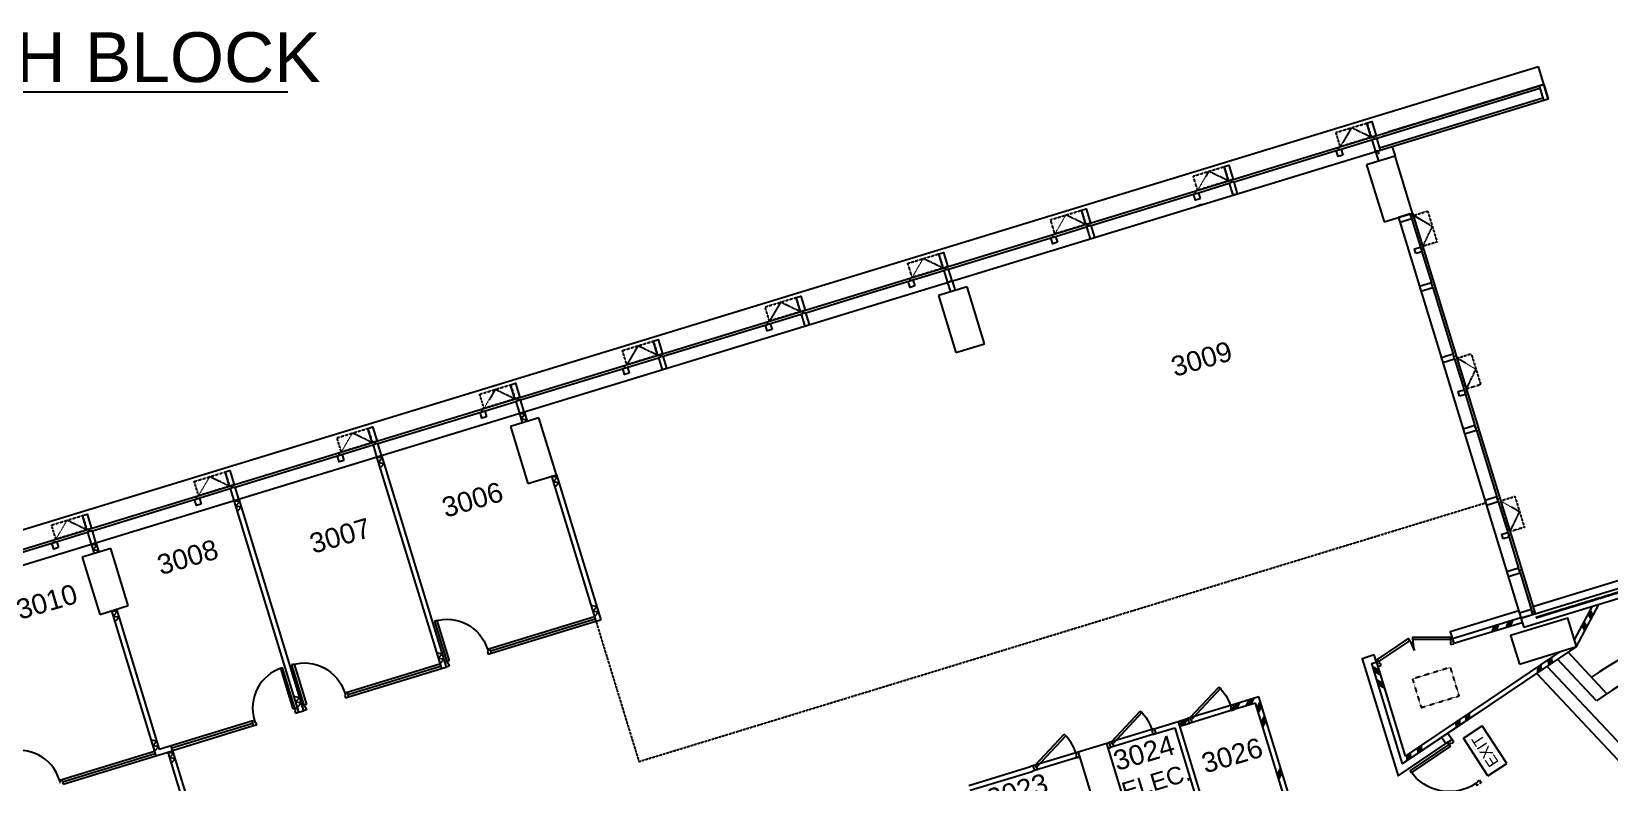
# Model space of a CAD drawing. Header units: millimetres. Extents: x 21381 to 114606, y 239 to 74283.
# Drawn here: x 38184 to 69904, y 59183 to 74283 of the extents above; entities that cross this region are included whole.
import ezdxf
from ezdxf.enums import TextEntityAlignment as Align

# ---------------------------------------------------------------- set-up
doc = ezdxf.new("R2010")
doc.units = ezdxf.units.MM
for name, pattern in [('HIDDEN', [9.525, 6.35, -3.175]), ('HIDDEN2', [4.7625, 3.175, -1.5875]), ('HIDDENX2', [0.75, 0.5, -0.25])]:
    doc.linetypes.add(name, pattern=pattern)
for name, color, linetype in [('DLN030_2', 8, 'Continuous'), ('DLN041_3', 8, 'Continuous'), ('DLN041__', 8, 'Continuous'), ('DLN061__', 8, 'Continuous'), ('DLN210__', 8, 'Continuous'), ('DLN220__', 8, 'Continuous'), ('DLN240__', 8, 'Continuous'), ('DLN280__', 8, 'Continuous'), ('DLN314__', 8, 'Continuous'), ('DLN325__', 8, 'Continuous'), ('DLN580__', 8, 'Continuous'), ('FIN', 8, 'Continuous'), ('FITDOOR', 8, 'Continuous')]:
    doc.layers.add(name, color=color, linetype=linetype)
doc.layers.get('DLN030_2').off()
doc.styles.add('ROMANS', font='swissl.ttf')
doc.styles.add('SWIS721LT750', font='swissl.ttf')

# ---------------------------------------------------------------- blocks, each defined once
blk = doc.blocks.new('WINDOW-OPEN')
at = {"layer": 'DLN314__', "linetype": 'HIDDEN2', "ltscale": 0.05}
blk.add_lwpolyline([(650, 0), (0, 0), (0, 300), (650, 300)], close=True, dxfattribs=at)
blk.add_lwpolyline([(650, 0), (325, 300), (0, 0)], dxfattribs=at)
blk = doc.blocks.new('210')
at = {"layer": 'DLN314__'}
blk.add_line((1350, -250), (1350, -300), dxfattribs=at)
blk.add_lwpolyline([(1300, -125), (1400, -125), (1400, -250), (1300, -250)], close=True, dxfattribs=at)
blk = doc.blocks.new('DR1CR2')
at = {"layer": 'FITDOOR'}
for p, q in [((-50, 0), (-50, -50)), ((-50, 0), (0, 0)), ((0, 0), (0, -25)), ((-62.5, -50), (-50, -50)), ((-62.5, -50), (-62.5, -100)), ((-62.5, -100), (0, -100)), ((-12, -25), (0, -25)), ((-12, -75), (0, -75)), ((0, -75), (0, -100))]:
    blk.add_line(p, q, dxfattribs=at)
blk = doc.blocks.new('DR1AD')
at = {"layer": 'FITDOOR'}
for p, q in [((-45, 1), (0, 1)), ((-45, 1), (-45, 0)), ((0, 0), (0, 1)), ((-45, 0), (0, 0))]:
    blk.add_line(p, q, dxfattribs=at)
blk = doc.blocks.new('DR1CL2')
at = {"layer": 'FITDOOR'}
for p, q in [((50, 0), (0, 0)), ((0, 0), (0, -25)), ((50, 0), (50, -50)), ((12, -25), (0, -25)), ((0, -75), (0, -100)), ((12, -75), (0, -75)), ((62.5, -100), (0, -100)), ((62.5, -50), (50, -50)), ((62.5, -50), (62.5, -100))]:
    blk.add_line(p, q, dxfattribs=at)
blk = doc.blocks.new('FSEX-V01')
at = {"layer": 'DLN580__'}
for p, q in [((0, 300), (0, 0)), ((0, 300), (600, 300)), ((600, 300), (600, 0)), ((0, 0), (600, 0))]:
    blk.add_line(p, q, dxfattribs=at)
at = {"layer": 'DLN580__', "style": 'ROMANS'}
blk.add_text('EXIT', height=150, dxfattribs=at).set_placement((300, 150), align=Align.MIDDLE)
blk = doc.blocks.new('DR1CD')
at = {"layer": 'FITDOOR'}
for p, q in [((0, 1), (45, 1)), ((0, 1), (0, 0)), ((45, 0), (45, 1)), ((0, 0), (45, 0))]:
    blk.add_line(p, q, dxfattribs=at)
blk = doc.blocks.new('DR1CM')
at = {"layer": 'FITDOOR'}
blk.add_arc((0, 0), 1, 0, 90, dxfattribs=at)
blk = doc.blocks.new('950 door')
at = {"layer": 'FITDOOR', "xscale": -950.0000000000001, "yscale": 950.0000000000001, "zscale": 950, "rotation": 197.0000000012496}
blk.add_blockref('DR1CM', (-220472, 55234), dxfattribs=at)
at = {"layer": 'FITDOOR', "xscale": -1, "rotation": 197.0000000012496}
for name, p in [('DR1CR2', (-219516, 55526)), ('DR1CL2', (-220520, 55219))]:
    blk.add_blockref(name, p, dxfattribs=at)
at = {"layer": 'FITDOOR', "xscale": -1, "yscale": 950.0000000000001, "rotation": 197.0000000012496}
blk.add_blockref('DR1CD', (-220472, 55234), dxfattribs=at)
blk = doc.blocks.new('1600 access door')
for p, q in [((-218317, 51857), (-218287, 51762)), ((-219847, 51390), (-219818, 51294))]:
    blk.add_line(p, q)
at = {"layer": 'DLN325__'}
for points in [[(-219177, 51822), (-219205, 51863), (-219828, 51445), (-219800, 51404)], [(-219114, 51841), (-219114, 51891), (-218364, 51893), (-218364, 51843)]]:
    blk.add_lwpolyline(points, close=True, dxfattribs=at)
for centre, start, end in [((-219870, 51370), 17.8494, 36.5621), ((-218287, 51854), 177.4379, 196.1506)]:
    blk.add_arc(centre, 828, start, end, dxfattribs=at)
at = {"layer": 'DLN325__', "extrusion": (2.48949e-66, 4.68204e-66, -1), "zscale": -1, "rotation": 342.9999951123227}
blk.add_blockref('DR1CL2', (218317, 51857), dxfattribs=at)
at = {"layer": 'DLN325__', "extrusion": (-4.68204e-66, 2.48949e-66, -1), "xscale": -1, "zscale": -1, "rotation": 343.0000048876466}
blk.add_blockref('DR1CL2', (219847, 51390), dxfattribs=at)

msp = doc.modelspace()

# ---------------------------------------------------------------- linework, layer by layer
msp.add_line((66748, 62070), (66778, 61974))
at = {"layer": 'DLN041__'}
msp.add_line((33903, 73068), (43333, 73068), dxfattribs=at)
at = {"layer": 'DLN061__'}
for p, q in [((48102, 66581), (47990, 66607)), ((48102, 66581), (48024, 66496)), ((48136, 66470), (48024, 66496)), ((48136, 66470), (48100, 66431)), ((45234, 65704), (45121, 65730)), ((45234, 65704), (45155, 65619)), ((45267, 65593), (45155, 65619)), ((45267, 65593), (45189, 65509)), ((48751, 65315), (48638, 65341)), ((48751, 65315), (48672, 65231)), ((48785, 65205), (48672, 65231)), ((48785, 65205), (48706, 65120)), ((42365, 64827), (42252, 64852)), ((42365, 64827), (42286, 64742)), ((42398, 64716), (42286, 64742)), ((42398, 64716), (42320, 64632)), ((39496, 63949), (39383, 63975)), ((39496, 63949), (39417, 63865)), ((39530, 63839), (39417, 63865)), ((39530, 63839), (39493, 63800)), ((39905, 62611), (39793, 62637)), ((39905, 62611), (39826, 62526)), ((39939, 62500), (39826, 62526)), ((39939, 62500), (39860, 62416)), ((49546, 62715), (49433, 62741)), ((49546, 62715), (49467, 62630)), ((49580, 62604), (49467, 62630)), ((49580, 62604), (49501, 62520)), ((69475, 62570), (69534, 62468)), ((69495, 62606), (69554, 62504)), ((69514, 62643), (69573, 62541)), ((67546, 62209), (67589, 62327)), ((67588, 62222), (67631, 62340)), ((67630, 62235), (67673, 62352)), ((67835, 62297), (67877, 62415)), ((67876, 62310), (67919, 62428)), ((67918, 62323), (67961, 62441)), ((69352, 62338), (69411, 62236)), ((69372, 62375), (69431, 62272)), ((69391, 62411), (69450, 62309)), ((46438, 61765), (46325, 61791)), ((46438, 61765), (46359, 61680)), ((46472, 61654), (46359, 61680)), ((46472, 61654), (46393, 61570)), ((68524, 61552), (68528, 61434)), ((68673, 61653), (68677, 61535)), ((68707, 61676), (68711, 61558)), ((68741, 61699), (68745, 61581)), ((65267, 61442), (65142, 61509)), ((65281, 61395), (65156, 61461)), ((65296, 61347), (65171, 61413)), ((65349, 61173), (65225, 61240)), ((68455, 61506), (68460, 61388)), ((68490, 61529), (68494, 61411)), ((43569, 60887), (43456, 60913)), ((65364, 61126), (65239, 61192)), ((65379, 61078), (65254, 61144)), ((43569, 60887), (43490, 60803)), ((43603, 60777), (43490, 60803)), ((43603, 60777), (43524, 60693)), ((62312, 60633), (62379, 60758)), ((62360, 60648), (62426, 60773)), ((62408, 60662), (62474, 60787)), ((62599, 60721), (62666, 60846)), ((62647, 60735), (62713, 60860)), ((62695, 60750), (62761, 60875)), ((62820, 60684), (62886, 60809)), ((62834, 60636), (62901, 60761)), ((62849, 60588), (62915, 60713)), ((61260, 60312), (61327, 60436)), ((61308, 60326), (61375, 60451)), ((61356, 60341), (61422, 60466)), ((62907, 60397), (62974, 60522)), ((62922, 60349), (62988, 60474)), ((62937, 60301), (63003, 60426)), ((66819, 60402), (66824, 60285)), ((66819, 60402), (66824, 60285)), ((66819, 60402), (66824, 60285)), ((66854, 60425), (66858, 60308)), ((66854, 60425), (66858, 60308)), ((66854, 60425), (66858, 60308)), ((66888, 60449), (66892, 60331)), ((66888, 60449), (66892, 60331)), ((66888, 60449), (66892, 60331)), ((67012, 60532), (67016, 60415)), ((67047, 60556), (67051, 60438)), ((67081, 60579), (67085, 60461)), ((40700, 60010), (40588, 60036)), ((40700, 60010), (40621, 59926)), ((40734, 59900), (40621, 59926)), ((40734, 59900), (40655, 59815)), ((41036, 59767), (40923, 59793)), ((41036, 59767), (40957, 59682)), ((41070, 59657), (40957, 59682)), ((41070, 59657), (40991, 59572)), ((65830, 59735), (65834, 59617)), ((65864, 59758), (65868, 59640)), ((65898, 59781), (65902, 59663)), ((66047, 59882), (66051, 59764)), ((66081, 59905), (66086, 59787)), ((66116, 59928), (66120, 59810)), ((63229, 59345), (63295, 59470)), ((63244, 59297), (63310, 59422)), ((63258, 59249), (63325, 59374))]:
    msp.add_line(p, q, dxfattribs=at)
at = {"layer": 'DLN210__'}
for p, q in [((34881, 63310), (68476, 73581)), ((68675, 72931), (68476, 73581)), ((35088, 62976), (68587, 73218)), ((64509, 71918), (68506, 73141)), ((68587, 73218), (68675, 72931)), ((35080, 62660), (68675, 72931)), ((65284, 71946), (68565, 72949)), ((62357, 71261), (64413, 71889)), ((64486, 71650), (64582, 71679)), ((61640, 71041), (62261, 71231)), ((59488, 70383), (61544, 71012)), ((61713, 70802), (61617, 70773)), ((65661, 70545), (68123, 62490)), ((65900, 70618), (66104, 69949)), ((65947, 70633), (68410, 62578)), ((57958, 69916), (58675, 70135)), ((58771, 70164), (59393, 70354)), ((56619, 69506), (57958, 69916)), ((66134, 69853), (66324, 69232)), ((55089, 69039), (56524, 69477)), ((53750, 68629), (55089, 69039)), ((66353, 69136), (66762, 67797)), ((50881, 67752), (53655, 68600)), ((48013, 66875), (50786, 67723)), ((66791, 67702), (66981, 67080)), ((67011, 66984), (67201, 66363)), ((45144, 65998), (47917, 66846)), ((67230, 66267), (67639, 64928)), ((42275, 65121), (45048, 65969)), ((39406, 64244), (42179, 65092)), ((67669, 64833), (67859, 64211)), ((68124, 62489), (74908, 64563)), ((35102, 62928), (39310, 64214)), ((67888, 64115), (68078, 63494)), ((75025, 64390), (68182, 62298)), ((68107, 63398), (68362, 62563)), ((68123, 62490), (66748, 62070)), ((68152, 62395), (66778, 61974))]:
    msp.add_line(p, q, dxfattribs=at)
at = {"layer": 'DLN210__', "linetype": 'HIDDEN', "ltscale": 0.2}
msp.add_line((68587, 73218), (65450, 72259), dxfattribs=at)
at = {"layer": 'DLN210__', "linetype": 'HIDDENX2'}
for points in [[(68431, 62509), (76679, 65031), (81723, 57553), (76890, 51584)], [(68434, 62496), (76643, 65006), (81687, 57528), (76880, 51592)]]:
    msp.add_lwpolyline(points, dxfattribs=at)
at = {"layer": 'DLN220__'}
for p, q in [((65203, 71869), (65262, 71678)), ((65538, 71972), (65597, 71780)), ((56597, 69238), (56655, 69047)), ((56692, 69267), (56751, 69076)), ((48086, 66636), (48144, 66445)), ((47990, 66607), (48048, 66415)), ((45121, 65730), (46422, 61474)), ((45217, 65759), (46518, 61503)), ((48734, 65370), (49626, 62453)), ((48638, 65341), (49530, 62424)), ((42252, 64852), (43553, 60597)), ((42348, 64882), (43649, 60626)), ((39383, 63975), (39442, 63784)), ((39479, 64005), (39537, 63813)), ((39793, 62637), (40684, 59720)), ((39888, 62666), (40751, 59845)), ((47397, 61877), (49501, 62520)), ((68123, 62490), (68182, 62299)), ((68123, 62490), (68182, 62299)), ((69199, 62050), (69554, 62717)), ((69240, 61915), (69689, 62759)), ((47412, 61829), (49515, 62472)), ((47426, 61781), (49530, 62424)), ((49530, 62424), (49626, 62453)), ((47397, 61877), (47426, 61781)), ((69240, 61915), (65740, 59554)), ((66873, 62003), (66778, 61974)), ((44528, 61000), (46393, 61570)), ((65123, 61573), (65218, 61602)), ((65123, 61573), (65740, 59554)), ((65218, 61602), (65796, 59712)), ((68913, 61815), (68100, 61266)), ((44543, 60952), (46407, 61522)), ((44557, 60904), (46422, 61474)), ((46422, 61474), (46518, 61503)), ((68100, 61266), (67478, 60847)), ((68100, 61266), (67478, 60847)), ((44528, 61000), (44557, 60904)), ((62857, 60904), (62331, 60743)), ((63471, 58896), (62857, 60904)), ((43553, 60597), (43649, 60626)), ((62331, 60743), (61422, 60466)), ((62360, 60648), (61452, 60370)), ((62331, 60743), (62360, 60648)), ((62790, 60779), (62360, 60648)), ((63346, 58962), (62790, 60779)), ((67534, 60764), (65740, 59554)), ((67478, 60847), (65796, 59712)), ((67478, 60847), (65796, 59712)), ((42615, 60415), (40990, 59918)), ((42630, 60367), (41004, 59870)), ((42645, 60319), (41019, 59822)), ((42615, 60415), (42645, 60319)), ((60753, 60261), (61231, 60407)), ((60782, 60165), (61165, 60282)), ((61165, 60282), (61720, 58465)), ((61231, 60407), (61845, 58399)), ((61260, 60312), (61452, 60370)), ((61422, 60466), (61452, 60370)), ((61422, 60466), (61452, 60370)), ((65740, 59554), (67232, 60560)), ((59797, 59969), (59844, 59983)), ((60753, 60261), (59844, 59983)), ((59844, 59983), (59874, 59888)), ((59844, 59983), (59874, 59888)), ((60782, 60165), (59874, 59888)), ((60753, 60261), (60782, 60165)), ((66532, 60088), (66616, 59963)), ((66740, 60047), (66616, 59963)), ((66656, 60172), (66740, 60047)), ((38790, 59245), (40655, 59815)), ((38805, 59198), (40670, 59768)), ((38819, 59150), (40684, 59720)), ((40684, 59720), (41019, 59822)), ((40990, 59918), (40751, 59845)), ((40923, 59793), (41479, 57976)), ((41019, 59822), (40990, 59918)), ((41019, 59822), (41574, 58005)), ((59223, 59793), (58314, 59515)), ((59252, 59698), (58344, 59420)), ((59223, 59793), (59252, 59698)), ((59826, 59873), (59874, 59888)), ((57023, 59121), (58267, 59501)), ((57053, 59025), (58296, 59405)), ((58314, 59515), (58267, 59501)), ((58344, 59420), (58296, 59405)), ((58314, 59515), (58344, 59420)), ((58314, 59515), (58344, 59420)), ((38790, 59245), (38819, 59150))]:
    msp.add_line(p, q, dxfattribs=at)
at = {"layer": 'DLN220__', "linetype": 'HIDDEN', "ltscale": 0.15}
for p, q in [((50393, 59603), (67415, 64807)), ((49530, 62424), (50393, 59603))]:
    msp.add_line(p, q, dxfattribs=at)
at = {"layer": 'DLN220__'}
msp.add_lwpolyline([(61231, 60407), (61422, 60466)], dxfattribs=at)
at = {"layer": 'DLN240__'}
msp.add_line((69821, 60944), (69644, 60825), dxfattribs=at)
for points in [[(69644, 60825), (68861, 61659)], [(69854, 60966), (69071, 61800)], [(70888, 58769), (68441, 61375)], [(70266, 59797), (68651, 61517)]]:
    msp.add_lwpolyline(points, dxfattribs=at)
at = {"layer": 'DLN240__', "linetype": 'HIDDENX2', "ltscale": 0.1}
msp.add_lwpolyline([(66884, 60923), (66709, 61497), (65944, 61263), (66119, 60689)], close=True, dxfattribs=at)
at = {"layer": 'DLN240__'}
for radius, start, end in [(10150, 88.9499, 124.1815), (9700, 88.9104, 124.1899)]:
    msp.add_arc((75245, 52902), radius, start, end, dxfattribs=at)
at = {"layer": 'DLN280__'}
for p, q in [((65597, 71780), (65023, 71605)), ((65947, 70633), (65597, 71780)), ((65023, 71605), (65374, 70457)), ((65374, 70457), (65947, 70633)), ((56990, 69149), (56416, 68974)), ((56416, 68974), (56767, 67826)), ((57341, 68002), (56990, 69149)), ((56767, 67826), (57341, 68002)), ((48383, 66518), (47809, 66342)), ((47809, 66342), (48160, 65195)), ((48734, 65370), (48383, 66518)), ((48160, 65195), (48734, 65370)), ((39776, 63886), (39203, 63711)), ((40127, 62739), (39776, 63886)), ((39203, 63711), (39553, 62563)), ((39553, 62563), (40127, 62739)), ((69065, 62488), (67917, 62138)), ((69240, 61915), (69065, 62488)), ((59797, 59969), (59223, 59793)), ((60148, 58821), (59797, 59969)), ((59223, 59793), (59574, 58646))]:
    msp.add_line(p, q, dxfattribs=at)
msp.add_lwpolyline([(68093, 61564), (69240, 61915), (69065, 62488), (67917, 62138)], close=True, dxfattribs=at)
at = {"layer": 'DLN314__'}
for p, q in [((65116, 72156), (65211, 72186)), ((65178, 72123), (65164, 72171)), ((65350, 72176), (65417, 72196)), ((64461, 71904), (64446, 71952)), ((65251, 71884), (65184, 71863)), ((65272, 71816), (65251, 71884)), ((61592, 71027), (61577, 71075)), ((62247, 71279), (62342, 71308)), ((62309, 71246), (62295, 71294)), ((62430, 71022), (62335, 70992)), ((59474, 70431), (59378, 70402)), ((65914, 70570), (65962, 70585)), ((58723, 70150), (58708, 70197)), ((59440, 70369), (59426, 70417)), ((59466, 70115), (59561, 70144)), ((66119, 69901), (66167, 69916)), ((56509, 69525), (56605, 69554)), ((56571, 69492), (56557, 69540)), ((55854, 69272), (55840, 69320)), ((56692, 69267), (56597, 69238)), ((66338, 69184), (66386, 69198)), ((53640, 68648), (53736, 68677)), ((53703, 68615), (53688, 68662)), ((50867, 67800), (50771, 67771)), ((50834, 67738), (50819, 67785)), ((66777, 67749), (66825, 67764)), ((50859, 67484), (50955, 67513)), ((66996, 67032), (67044, 67047)), ((47247, 66641), (47233, 66689)), ((47998, 66923), (47902, 66894)), ((47965, 66860), (47950, 66908)), ((47990, 66607), (48086, 66636)), ((67215, 66315), (67263, 66330)), ((45129, 66046), (45033, 66016)), ((45096, 65983), (45081, 66031)), ((44379, 65764), (44364, 65812)), ((42260, 65169), (42164, 65139)), ((42227, 65106), (42212, 65154)), ((41510, 64887), (41495, 64935)), ((42252, 64852), (42348, 64882)), ((67654, 64880), (67702, 64895)), ((39391, 64291), (39296, 64262)), ((39358, 64229), (39343, 64277)), ((67873, 64163), (67921, 64178)), ((38641, 64010), (38626, 64058)), ((39383, 63975), (39479, 64005)), ((68092, 63446), (68140, 63461)), ((68348, 62611), (68396, 62626))]:
    msp.add_line(p, q, dxfattribs=at)
for points in [[(68579, 72901), (68675, 72931), (68587, 73218), (68492, 73188)], [(65028, 72443), (65124, 72472), (65211, 72186), (65116, 72156)], [(65203, 71869), (65299, 71899), (65226, 72138), (65130, 72108)], [(64545, 71799), (64450, 71770), (64413, 71889), (64509, 71918)], [(62159, 71566), (62255, 71595), (62342, 71308), (62247, 71279)], [(62335, 70992), (62430, 71022), (62357, 71261), (62261, 71231)], [(61676, 70922), (61581, 70893), (61544, 71012), (61640, 71041)], [(59290, 70689), (59386, 70718), (59474, 70431), (59378, 70402)], [(65661, 70545), (65690, 70450), (65929, 70523), (65900, 70618)], [(58807, 70045), (58712, 70015), (58675, 70135), (58771, 70164)], [(59466, 70115), (59561, 70144), (59488, 70383), (59393, 70354)], [(56421, 69812), (56517, 69841), (56605, 69554), (56509, 69525)], [(66014, 69817), (65985, 69912), (66104, 69949), (66134, 69853)], [(56597, 69238), (56692, 69267), (56619, 69506), (56524, 69477)], [(55939, 69168), (55843, 69138), (55806, 69258), (55902, 69287)], [(66085, 69159), (66114, 69063), (66353, 69136), (66324, 69232)], [(53552, 68935), (53648, 68964), (53736, 68677), (53640, 68648)], [(53728, 68361), (53823, 68390), (53750, 68629), (53655, 68600)], [(50683, 68058), (50779, 68087), (50867, 67800), (50771, 67771)], [(50859, 67484), (50955, 67513), (50881, 67752), (50786, 67723)], [(66523, 67724), (66552, 67628), (66791, 67702), (66762, 67797)], [(47815, 67180), (47910, 67210), (47998, 66923), (47902, 66894)], [(66891, 66948), (66862, 67043), (66981, 67080), (67011, 66984)], [(47332, 66536), (47236, 66507), (47200, 66627), (47295, 66656)], [(47990, 66607), (48086, 66636), (48013, 66875), (47917, 66846)], [(44946, 66303), (45041, 66333), (45129, 66046), (45033, 66016)], [(66962, 66290), (66991, 66194), (67230, 66267), (67201, 66363)], [(45121, 65730), (45217, 65759), (45144, 65998), (45048, 65969)], [(44463, 65659), (44367, 65630), (44331, 65749), (44426, 65779)], [(42077, 65426), (42172, 65456), (42260, 65169), (42164, 65139)], [(42252, 64852), (42348, 64882), (42275, 65121), (42179, 65092)], [(41594, 64782), (41498, 64753), (41462, 64872), (41557, 64902)], [(67400, 64855), (67429, 64760), (67669, 64833), (67639, 64928)], [(39208, 64549), (39303, 64578), (39391, 64291), (39296, 64262)], [(39383, 63975), (39479, 64005), (39406, 64244), (39310, 64214)], [(67768, 64079), (67739, 64175), (67859, 64211), (67888, 64115)], [(38725, 63905), (38629, 63876), (38593, 63995), (38689, 64024)], [(67839, 63421), (67868, 63325), (68107, 63398), (68078, 63494)], [(68094, 62586), (68123, 62490), (68362, 62563), (68333, 62659)]]:
    msp.add_lwpolyline(points, close=True, dxfattribs=at)
at = {"layer": 'DLN314__', "linetype": 'HIDDEN2', "ltscale": 0.05}
for points in [[(65116, 72156), (64494, 71966), (64406, 72253), (65028, 72443)], [(62247, 71279), (61625, 71089), (61538, 71376), (62159, 71566)], [(59378, 70402), (58756, 70212), (58669, 70499), (59290, 70689)], [(66152, 69963), (65962, 70585), (66249, 70673), (66439, 70051)], [(56509, 69525), (55887, 69335), (55800, 69622), (56421, 69812)], [(67029, 67095), (66839, 67716), (67126, 67804), (67316, 67182)], [(47902, 66894), (47281, 66704), (47193, 66990), (47815, 67180)], [(45033, 66016), (44412, 65826), (44324, 66113), (44946, 66303)], [(42164, 65139), (41543, 64949), (41455, 65236), (42077, 65426)], [(67906, 64226), (67716, 64847), (68003, 64935), (68193, 64313)], [(39296, 64262), (38674, 64072), (38586, 64359), (39208, 64549)]]:
    msp.add_lwpolyline(points, close=True, dxfattribs=at)
for points in [[(65116, 72156), (64717, 72348), (64494, 71966)], [(62247, 71279), (61848, 71471), (61625, 71089)], [(59378, 70402), (58979, 70594), (58756, 70212)], [(66152, 69963), (66344, 70362), (65962, 70585)], [(56509, 69525), (56110, 69717), (55887, 69335)], [(67029, 67095), (67221, 67493), (66839, 67716)], [(47902, 66894), (47504, 67085), (47281, 66704)], [(45033, 66016), (44635, 66208), (44412, 65826)], [(42164, 65139), (41766, 65331), (41543, 64949)], [(67906, 64226), (68098, 64624), (67716, 64847)], [(39296, 64262), (38897, 64454), (38674, 64072)]]:
    msp.add_lwpolyline(points, dxfattribs=at)
at = {"layer": 'DLN325__'}
msp.add_arc((58362, 59530), 850, 17, 47, dxfattribs=at)
at = {"layer": 'DLN325__', "extrusion": (0, 0, -1)}
for centre in [(61470, 60480), (59892, 59998)]:
    msp.add_ellipse(centre, major_axis=(601, 601), ratio=1, start_param=-0.034907, end_param=0.488692, dxfattribs=at)
at = {"layer": 'FIN'}
msp.add_line((65218, 61602), (65174, 61746), dxfattribs=at)
for points in [[(68367, 62720), (76942, 65342), (82111, 57679), (77047, 51427), (73112, 48567)], [(68079, 62634), (66704, 62213), (66748, 62070)], [(65174, 61746), (64935, 61672), (65656, 59316), (66736, 60044)]]:
    msp.add_lwpolyline(points, dxfattribs=at)
at = {"layer": 'FITDOOR'}
for p, q in [((46331, 62440), (46288, 62426)), ((46536, 61614), (46288, 62426)), ((46331, 62440), (46579, 61627)), ((47349, 61862), (47397, 61877)), ((47349, 61862), (47364, 61814)), ((47397, 61877), (47404, 61853)), ((43462, 61562), (43419, 61549)), ((43667, 60736), (43419, 61549)), ((43462, 61562), (43710, 60750)), ((46536, 61614), (46489, 61599)), ((46489, 61599), (46496, 61575)), ((46507, 61579), (46496, 61575)), ((46579, 61627), (46536, 61614)), ((46536, 61614), (46551, 61566)), ((46563, 61569), (46551, 61566)), ((46563, 61569), (46578, 61522)), ((47352, 61811), (47364, 61814)), ((47352, 61811), (47366, 61763)), ((47366, 61763), (47426, 61781)), ((47393, 61849), (47404, 61853)), ((47407, 61801), (47419, 61805)), ((47419, 61805), (47426, 61781)), ((43185, 61478), (43228, 61491)), ((43185, 61478), (43433, 60665)), ((43476, 60678), (43228, 61491)), ((46522, 61531), (46510, 61527)), ((46510, 61527), (46518, 61503)), ((46578, 61522), (46518, 61503)), ((44480, 60985), (44528, 61000)), ((44480, 60985), (44495, 60937)), ((44483, 60933), (44495, 60937)), ((44483, 60933), (44498, 60886)), ((44498, 60886), (44557, 60904)), ((44524, 60972), (44535, 60976)), ((44528, 61000), (44535, 60976)), ((44539, 60924), (44550, 60928)), ((44550, 60928), (44557, 60904)), ((43433, 60665), (43476, 60678)), ((43476, 60678), (43524, 60693)), ((43476, 60678), (43491, 60630)), ((43479, 60626), (43491, 60630)), ((43479, 60626), (43493, 60579)), ((43493, 60579), (43553, 60597)), ((43520, 60665), (43531, 60669)), ((43524, 60693), (43531, 60669)), ((43534, 60617), (43546, 60621)), ((43546, 60621), (43553, 60597)), ((43667, 60736), (43620, 60722)), ((43620, 60722), (43627, 60698)), ((43638, 60701), (43627, 60698)), ((43653, 60654), (43642, 60650)), ((43642, 60650), (43649, 60626)), ((43709, 60644), (43649, 60626)), ((43710, 60750), (43667, 60736)), ((43667, 60736), (43682, 60689)), ((43694, 60692), (43682, 60689)), ((43694, 60692), (43709, 60644)), ((59892, 59998), (60472, 60619)), ((60505, 60589), (59925, 59967)), ((60505, 60589), (60472, 60619)), ((42663, 60429), (42615, 60415)), ((42615, 60415), (42623, 60391)), ((42634, 60394), (42623, 60391)), ((42649, 60347), (42637, 60343)), ((42637, 60343), (42645, 60319)), ((42704, 60337), (42645, 60319)), ((42663, 60429), (42678, 60382)), ((42690, 60385), (42678, 60382)), ((42690, 60385), (42704, 60337)), ((58362, 59530), (58942, 60152)), ((58975, 60121), (58395, 59499)), ((58975, 60121), (58942, 60152)), ((59892, 59998), (59844, 59983)), ((59844, 59983), (59852, 59959)), ((59863, 59963), (59852, 59959)), ((59925, 59967), (59892, 59998)), ((59892, 59998), (59907, 59950)), ((59919, 59954), (59907, 59950)), ((59919, 59954), (59933, 59906)), ((60705, 60246), (60753, 60261)), ((60705, 60246), (60720, 60199)), ((60708, 60195), (60720, 60199)), ((60708, 60195), (60722, 60147)), ((60722, 60147), (60782, 60165)), ((60749, 60234), (60760, 60237)), ((60753, 60261), (60760, 60237)), ((60763, 60186), (60775, 60189)), ((60775, 60189), (60782, 60165)), ((59175, 59779), (59223, 59793)), ((59175, 59779), (59190, 59731)), ((59178, 59727), (59190, 59731)), ((59178, 59727), (59192, 59679)), ((59192, 59679), (59252, 59698)), ((59219, 59766), (59230, 59769)), ((59223, 59793), (59230, 59769)), ((59233, 59718), (59245, 59721)), ((59245, 59721), (59252, 59698)), ((59878, 59915), (59866, 59911)), ((59866, 59911), (59874, 59888)), ((59933, 59906), (59874, 59888)), ((58362, 59530), (58314, 59515)), ((58314, 59515), (58322, 59492)), ((58333, 59495), (58322, 59492)), ((58348, 59447), (58336, 59444)), ((58336, 59444), (58344, 59420)), ((58403, 59438), (58344, 59420)), ((58395, 59499), (58362, 59530)), ((58362, 59530), (58377, 59482)), ((58389, 59486), (58377, 59482)), ((58389, 59486), (58403, 59438)), ((38742, 59231), (38790, 59245)), ((38742, 59231), (38757, 59183)), ((38745, 59179), (38757, 59183)), ((38786, 59218), (38798, 59221)), ((38790, 59245), (38798, 59221))]:
    msp.add_line(p, q, dxfattribs=at)
msp.add_arc((37930, 58982), 850, 17, 107, dxfattribs=at)
at = {"layer": 'FITDOOR', "extrusion": (0, 0, -1)}
for centre in [(46536, 61614), (43667, 60736)]:
    msp.add_ellipse(centre, major_axis=(601, 601), ratio=1, start_param=-1.082104, end_param=0.488692, dxfattribs=at)
at = {"layer": 'FITDOOR'}
msp.add_ellipse((43476, 60678), major_axis=(-834, 162), ratio=1, start_param=-1.082104, end_param=0.488692, dxfattribs=at)

# ---------------------------------------------------------------- block references
at = {"layer": 'DLN030_2', "rotation": 286.999999999218}
msp.add_blockref('950 door', (78324, -167038), dxfattribs=at)
at = {"layer": 'DLN220__'}
msp.add_blockref('1600 access door', (285065, 10212), dxfattribs=at)
at = {"layer": 'DLN314__'}
for name, p, rotation in [('WINDOW-OPEN', (53018, 68458), 17.00000000081265), ('210', (54349, 68551), 197.0000000000153), ('WINDOW-OPEN', (50150, 67581), 17.00000000081265), ('210', (51480, 67674), 197.0000000000153)]:
    msp.add_blockref(name, p, dxfattribs=dict(at, rotation=rotation))
at = {"layer": 'DLN325__', "xscale": -1, "yscale": 850, "rotation": 316.9999999974071}
msp.add_blockref('DR1AD', (61470, 60480), dxfattribs=at)
at = {"layer": 'DLN325__', "xscale": -1, "rotation": 16.99999999842064}
for name, p in [('DR1CL2', (62331, 60743)), ('DR1CR2', (61422, 60466))]:
    msp.add_blockref(name, p, dxfattribs=at)
at = {"layer": 'DLN580__'}
for xscale, yscale, zscale, rotation in [(1.499999999985651, 1.499999999985651, 1.499999999985651, 123.0059536835502), (1.500000000001505, 1.500000000001505, 1.500000000001505, 123.0059536844825)]:
    msp.add_blockref('FSEX-V01', (67838, 59564), dxfattribs=dict(at, xscale=xscale, yscale=yscale, zscale=zscale, rotation=rotation))

# ---------------------------------------------------------------- texts
at = {"layer": 'DLN041_3', "style": 'SWIS721LT750'}
for s, p in [('3009', (61164, 67335)), ('3006', (46506, 64504)), ('3007', (43845, 63779)), ('3008', (40781, 63349)), ('3010', (37949, 62452)), ('3024', (60005, 59413)), ('3026', (61777, 59362)), ('3023', (57460, 58645))]:
    msp.add_text(s, height=400, rotation=16.3291, dxfattribs=at).set_placement(p)
at = {"layer": 'DLN041__', "style": 'SWIS721LT750'}
msp.add_text('NORTH BLOCK', height=1000, dxfattribs=at).set_placement((33903, 73268))
msp.add_text('ELEC. ', height=350, rotation=17, dxfattribs=at).set_placement((60165, 58826))

doc.saveas('drawing.dxf')
